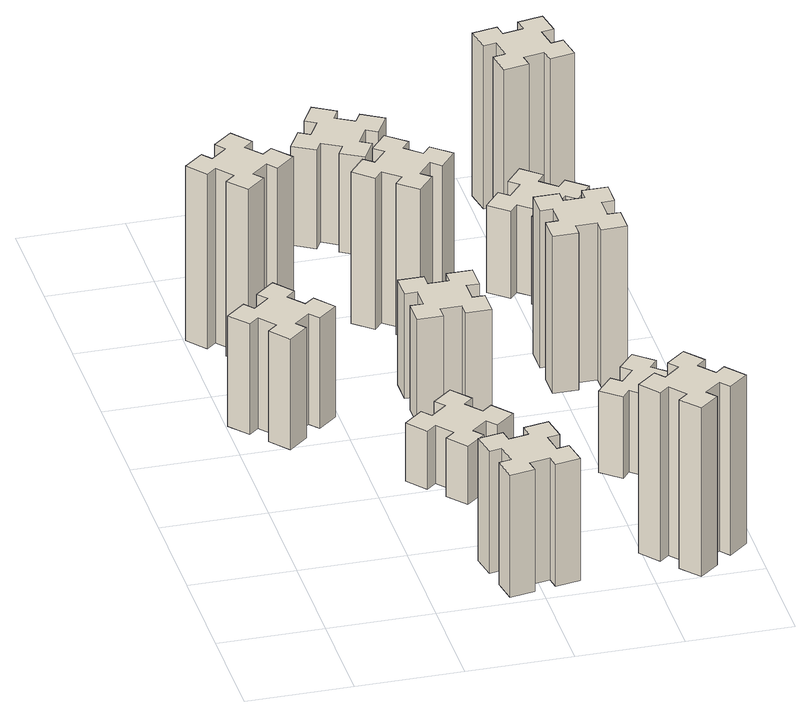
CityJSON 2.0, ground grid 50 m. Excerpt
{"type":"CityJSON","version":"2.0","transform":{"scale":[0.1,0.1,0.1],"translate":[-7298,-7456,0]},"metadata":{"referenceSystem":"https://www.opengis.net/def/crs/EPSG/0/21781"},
"CityObjects":{
"building1":{"type":"Building","attributes":{"class":"1000","function":"1000","usage":"1000","yearOfConstruction":2016,"roofType":"1000","measuredHeight":57,"storeysAboveGround":30,"storeysBelowGround":0},"geometry":[{"type":"Solid","lod":"1","boundaries":[[[[0,1,2,3,4,5,6,7,8,9,10,11,12,13,14,15,16,17,18,19]],[[17,16,20,21]],[[16,15,22,20]],[[15,14,23,22]],[[14,13,24,23]],[[13,12,25,24]],[[12,11,26,25]],[[11,10,27,26]],[[10,9,28,27]],[[9,8,29,28]],[[8,7,30,29]],[[7,6,31,30]],[[6,5,32,31]],[[5,4,33,32]],[[4,3,34,33]],[[3,2,35,34]],[[2,1,36,35]],[[1,0,37,36]],[[0,19,38,37]],[[19,18,39,38]],[[18,17,21,39]],[[24,25,26,27,28,29,30,31,32,33,34,35,36,37,38,39,21,20,22,23]]]]}]},
"building2":{"type":"Building","attributes":{"class":"1000","function":"1000","usage":"1000","yearOfConstruction":2016,"roofType":"1000","measuredHeight":90,"storeysAboveGround":30,"storeysBelowGround":0},"geometry":[{"type":"Solid","lod":"1","boundaries":[[[[40,41,42,43,44,45,46,47,48,49,50,51,52,53,54,55,56,57,58,59]],[[57,56,60,61]],[[56,55,62,60]],[[55,54,63,62]],[[54,53,64,63]],[[53,52,65,64]],[[52,51,66,65]],[[51,50,67,66]],[[50,49,68,67]],[[49,48,69,68]],[[48,47,70,69]],[[47,46,71,70]],[[46,45,72,71]],[[45,44,73,72]],[[44,43,74,73]],[[43,42,75,74]],[[42,41,76,75]],[[41,40,77,76]],[[40,59,78,77]],[[59,58,79,78]],[[58,57,61,79]],[[64,65,66,67,68,69,70,71,72,73,74,75,76,77,78,79,61,60,62,63]]]]}]},
"building3":{"type":"Building","attributes":{"class":"1000","function":"1000","usage":"1000","yearOfConstruction":2016,"roofType":"1000","measuredHeight":63,"storeysAboveGround":30,"storeysBelowGround":0},"geometry":[{"type":"Solid","lod":"1","boundaries":[[[[80,81,82,83,84,85,86,87,88,89,90,91,92,93,94,95,96,97,98,99]],[[97,96,100,101]],[[96,95,102,100]],[[95,94,103,102]],[[94,93,104,103]],[[93,92,105,104]],[[92,91,106,105]],[[91,90,107,106]],[[90,89,108,107]],[[89,88,109,108]],[[88,87,110,109]],[[87,86,111,110]],[[86,85,112,111]],[[85,84,113,112]],[[84,83,114,113]],[[83,82,115,114]],[[82,81,116,115]],[[81,80,117,116]],[[80,99,118,117]],[[99,98,119,118]],[[98,97,101,119]],[[104,105,106,107,108,109,110,111,112,113,114,115,116,117,118,119,101,100,102,103]]]]}]},
"building4":{"type":"Building","attributes":{"class":"1000","function":"1000","usage":"1000","yearOfConstruction":2016,"roofType":"1000","measuredHeight":30,"storeysAboveGround":30,"storeysBelowGround":0},"geometry":[{"type":"Solid","lod":"1","boundaries":[[[[120,121,122,123,124,125,126,127,128,129,130,131,132,133,134,135,136,137,138,139]],[[137,136,140,141]],[[136,135,142,140]],[[135,134,143,142]],[[134,133,144,143]],[[133,132,145,144]],[[132,131,146,145]],[[131,130,147,146]],[[130,129,148,147]],[[129,128,149,148]],[[128,127,150,149]],[[127,126,151,150]],[[126,125,152,151]],[[125,124,153,152]],[[124,123,154,153]],[[123,122,155,154]],[[122,121,156,155]],[[121,120,157,156]],[[120,139,158,157]],[[139,138,159,158]],[[138,137,141,159]],[[144,145,146,147,148,149,150,151,152,153,154,155,156,157,158,159,141,140,142,143]]]]}]},
"building5":{"type":"Building","attributes":{"class":"1000","function":"1000","usage":"1000","yearOfConstruction":2016,"roofType":"1000","measuredHeight":54,"storeysAboveGround":30,"storeysBelowGround":0},"geometry":[{"type":"Solid","lod":"1","boundaries":[[[[160,161,162,163,164,165,166,167,168,169,170,171,172,173,174,175,176,177,178,179]],[[177,176,180,181]],[[176,175,182,180]],[[175,174,183,182]],[[174,173,184,183]],[[173,172,185,184]],[[172,171,186,185]],[[171,170,187,186]],[[170,169,188,187]],[[169,168,189,188]],[[168,167,190,189]],[[167,166,191,190]],[[166,165,192,191]],[[165,164,193,192]],[[164,163,194,193]],[[163,162,195,194]],[[162,161,196,195]],[[161,160,197,196]],[[160,179,198,197]],[[179,178,199,198]],[[178,177,181,199]],[[184,185,186,187,188,189,190,191,192,193,194,195,196,197,198,199,181,180,182,183]]]]}]},
"building6":{"type":"Building","attributes":{"class":"1000","function":"1000","usage":"1000","yearOfConstruction":2016,"roofType":"1000","measuredHeight":78,"storeysAboveGround":30,"storeysBelowGround":0},"geometry":[{"type":"Solid","lod":"1","boundaries":[[[[200,201,202,203,204,205,206,207,208,209,210,211,212,213,214,215,216,217,218,219]],[[217,216,220,221]],[[216,215,222,220]],[[215,214,223,222]],[[214,213,224,223]],[[213,212,225,224]],[[212,211,226,225]],[[211,210,227,226]],[[210,209,228,227]],[[209,208,229,228]],[[208,207,230,229]],[[207,206,231,230]],[[206,205,232,231]],[[205,204,233,232]],[[204,203,234,233]],[[203,202,235,234]],[[202,201,236,235]],[[201,200,237,236]],[[200,219,238,237]],[[219,218,239,238]],[[218,217,221,239]],[[224,225,226,227,228,229,230,231,232,233,234,235,236,237,238,239,221,220,222,223]]]]}]},
"building7":{"type":"Building","attributes":{"class":"1000","function":"1000","usage":"1000","yearOfConstruction":2016,"roofType":"1000","measuredHeight":87,"storeysAboveGround":30,"storeysBelowGround":0},"geometry":[{"type":"Solid","lod":"1","boundaries":[[[[240,241,242,243,244,245,246,247,248,249,250,251,252,253,254,255,256,257,258,259]],[[257,256,260,261]],[[256,255,262,260]],[[255,254,263,262]],[[254,253,264,263]],[[253,252,265,264]],[[252,251,266,265]],[[251,250,267,266]],[[250,249,268,267]],[[249,248,269,268]],[[248,247,270,269]],[[247,246,271,270]],[[246,245,272,271]],[[245,244,273,272]],[[244,243,274,273]],[[243,242,275,274]],[[242,241,276,275]],[[241,240,277,276]],[[240,259,278,277]],[[259,258,279,278]],[[258,257,261,279]],[[264,265,266,267,268,269,270,271,272,273,274,275,276,277,278,279,261,260,262,263]]]]}]},
"building8":{"type":"Building","attributes":{"class":"1000","function":"1000","usage":"1000","yearOfConstruction":2016,"roofType":"1000","measuredHeight":51,"storeysAboveGround":30,"storeysBelowGround":0},"geometry":[{"type":"Solid","lod":"1","boundaries":[[[[280,281,282,283,284,285,286,287,288,289,290,291,292,293,294,295,296,297,298,299]],[[297,296,300,301]],[[296,295,302,300]],[[295,294,303,302]],[[294,293,304,303]],[[293,292,305,304]],[[292,291,306,305]],[[291,290,307,306]],[[290,289,308,307]],[[289,288,309,308]],[[288,287,310,309]],[[287,286,311,310]],[[286,285,312,311]],[[285,284,313,312]],[[284,283,314,313]],[[283,282,315,314]],[[282,281,316,315]],[[281,280,317,316]],[[280,299,318,317]],[[299,298,319,318]],[[298,297,301,319]],[[304,305,306,307,308,309,310,311,312,313,314,315,316,317,318,319,301,300,302,303]]]]}]},
"building9":{"type":"Building","attributes":{"class":"1000","function":"1000","usage":"1000","yearOfConstruction":2016,"roofType":"1000","measuredHeight":42,"storeysAboveGround":30,"storeysBelowGround":0},"geometry":[{"type":"Solid","lod":"1","boundaries":[[[[320,321,322,323,324,325,326,327,328,329,330,331,332,333,334,335,336,337,338,339]],[[337,336,340,341]],[[336,335,342,340]],[[335,334,343,342]],[[334,333,344,343]],[[333,332,345,344]],[[332,331,346,345]],[[331,330,347,346]],[[330,329,348,347]],[[329,328,349,348]],[[328,327,350,349]],[[327,326,351,350]],[[326,325,352,351]],[[325,324,353,352]],[[324,323,354,353]],[[323,322,355,354]],[[322,321,356,355]],[[321,320,357,356]],[[320,339,358,357]],[[339,338,359,358]],[[338,337,341,359]],[[344,345,346,347,348,349,350,351,352,353,354,355,356,357,358,359,341,340,342,343]]]]}]},
"building10":{"type":"Building","attributes":{"class":"1000","function":"1000","usage":"1000","yearOfConstruction":2016,"roofType":"1000","measuredHeight":81,"storeysAboveGround":30,"storeysBelowGround":0},"geometry":[{"type":"Solid","lod":"1","boundaries":[[[[360,361,362,363,364,365,366,367,368,369,370,371,372,373,374,375,376,377,378,379]],[[377,376,380,381]],[[376,375,382,380]],[[375,374,383,382]],[[374,373,384,383]],[[373,372,385,384]],[[372,371,386,385]],[[371,370,387,386]],[[370,369,388,387]],[[369,368,389,388]],[[368,367,390,389]],[[367,366,391,390]],[[366,365,392,391]],[[365,364,393,392]],[[364,363,394,393]],[[363,362,395,394]],[[362,361,396,395]],[[361,360,397,396]],[[360,379,398,397]],[[379,378,399,398]],[[378,377,381,399]],[[384,385,386,387,388,389,390,391,392,393,394,395,396,397,398,399,381,380,382,383]]]]}]},
"building11":{"type":"Building","attributes":{"class":"1000","function":"1000","usage":"1000","yearOfConstruction":2016,"roofType":"1000","measuredHeight":45,"storeysAboveGround":30,"storeysBelowGround":0},"geometry":[{"type":"Solid","lod":"1","boundaries":[[[[400,401,402,403,404,405,406,407,408,409,410,411,412,413,414,415,416,417,418,419]],[[417,416,420,421]],[[416,415,422,420]],[[415,414,423,422]],[[414,413,424,423]],[[413,412,425,424]],[[412,411,426,425]],[[411,410,427,426]],[[410,409,428,427]],[[409,408,429,428]],[[408,407,430,429]],[[407,406,431,430]],[[406,405,432,431]],[[405,404,433,432]],[[404,403,434,433]],[[403,402,435,434]],[[402,401,436,435]],[[401,400,437,436]],[[400,419,438,437]],[[419,418,439,438]],[[418,417,421,439]],[[424,425,426,427,428,429,430,431,432,433,434,435,436,437,438,439,421,420,422,423]]]]}]},
"building12":{"type":"Building","attributes":{"class":"1000","function":"1000","usage":"1000","yearOfConstruction":2016,"roofType":"1000","measuredHeight":84,"storeysAboveGround":30,"storeysBelowGround":0},"geometry":[{"type":"Solid","lod":"1","boundaries":[[[[440,441,442,443,444,445,446,447,448,449,450,451,452,453,454,455,456,457,458,459]],[[457,456,460,461]],[[456,455,462,460]],[[455,454,463,462]],[[454,453,464,463]],[[453,452,465,464]],[[452,451,466,465]],[[451,450,467,466]],[[450,449,468,467]],[[449,448,469,468]],[[448,447,470,469]],[[447,446,471,470]],[[446,445,472,471]],[[445,444,473,472]],[[444,443,474,473]],[[443,442,475,474]],[[442,441,476,475]],[[441,440,477,476]],[[440,459,478,477]],[[459,458,479,478]],[[458,457,461,479]],[[464,465,466,467,468,469,470,471,472,473,474,475,476,477,478,479,461,460,462,463]]]]}]}
},
"vertices":[
[129,1693,0],[193,1616,0],[147,1578,0],[224,1486,0],[316,1563,0],[278,1609,0],[354,1673,0],[393,1627,0],[485,1704,0],[408,1796,0],[362,1758,0],[297,1834,0],[343,1873,0],[266,1965,0],[174,1888,0],[213,1842,0],[136,1777,0],[98,1823,0],[6,1746,0],[83,1654,0],[136,1777,570],[98,1823,570],[213,1842,570],[174,1888,570],[266,1965,570],[343,1873,570],[297,1834,570],[362,1758,570],[408,1796,570],[485,1704,570],[393,1627,570],[354,1673,570],[278,1609,570],[316,1563,570],[224,1486,570],[147,1578,570],[193,1616,570],[129,1693,570],[83,1654,570],[6,1746,570],
[278,2349,0],[354,2413,0],[393,2367,0],[485,2444,0],[408,2536,0],[362,2498,0],[297,2574,0],[343,2613,0],[266,2705,0],[174,2628,0],[213,2582,0],[136,2517,0],[98,2563,0],[6,2486,0],[83,2394,0],[129,2433,0],[193,2356,0],[147,2318,0],[224,2226,0],[316,2303,0],[193,2356,900],[147,2318,900],[129,2433,900],[83,2394,900],[6,2486,900],[98,2563,900],[136,2517,900],[213,2582,900],[174,2628,900],[266,2705,900],[343,2613,900],[297,2574,900],[362,2498,900],[408,2536,900],[485,2444,900],[393,2367,900],[354,2413,900],[278,2349,900],[316,2303,900],[224,2226,900],
[955,128,0],[1054,146,0],[1064,87,0],[1182,107,0],[1161,226,0],[1102,215,0],[1085,314,0],[1144,324,0],[1123,442,0],[1005,421,0],[1015,362,0],[917,345,0],[907,404,0],[788,383,0],[809,265,0],[868,275,0],[886,177,0],[827,167,0],[847,48,0],[966,69,0],[886,177,630],[827,167,630],[868,275,630],[809,265,630],[788,383,630],[907,404,630],[917,345,630],[1015,362,630],[1005,421,630],[1123,442,630],[1144,324,630],[1085,314,630],[1102,215,630],[1161,226,630],[1182,107,630],[1064,87,630],[1054,146,630],[955,128,630],[966,69,630],[847,48,630],
[918,969,0],[994,1033,0],[1033,987,0],[1125,1064,0],[1048,1156,0],[1002,1118,0],[937,1194,0],[983,1233,0],[906,1325,0],[814,1248,0],[853,1202,0],[776,1137,0],[738,1183,0],[646,1106,0],[723,1014,0],[769,1053,0],[833,976,0],[787,938,0],[864,846,0],[956,923,0],[833,976,300],[787,938,300],[769,1053,300],[723,1014,300],[646,1106,300],[738,1183,300],[776,1137,300],[853,1202,300],[814,1248,300],[906,1325,300],[983,1233,300],[937,1194,300],[1002,1118,300],[1048,1156,300],[1125,1064,300],[1033,987,300],[994,1033,300],[918,969,300],[956,923,300],[864,846,300],
[1095,1675,0],[1095,1775,0],[1155,1775,0],[1155,1895,0],[1035,1895,0],[1035,1835,0],[935,1835,0],[935,1895,0],[815,1895,0],[815,1775,0],[875,1775,0],[875,1675,0],[815,1675,0],[815,1555,0],[935,1555,0],[935,1615,0],[1035,1615,0],[1035,1555,0],[1155,1555,0],[1155,1675,0],[1035,1615,540],[1035,1555,540],[935,1615,540],[935,1555,540],[815,1555,540],[815,1675,540],[875,1675,540],[875,1775,540],[815,1775,540],[815,1895,540],[935,1895,540],[935,1835,540],[1035,1835,540],[1035,1895,540],[1155,1895,540],[1155,1775,540],[1095,1775,540],[1095,1675,540],[1155,1675,540],[1155,1555,540],
[1094,2517,0],[1018,2582,0],[1056,2628,0],[964,2705,0],[887,2613,0],[933,2574,0],[869,2498,0],[823,2536,0],[746,2444,0],[838,2367,0],[876,2413,0],[953,2349,0],[914,2303,0],[1006,2226,0],[1083,2318,0],[1037,2356,0],[1102,2433,0],[1148,2394,0],[1225,2486,0],[1133,2563,0],[1102,2433,780],[1148,2394,780],[1037,2356,780],[1083,2318,780],[1006,2226,780],[914,2303,780],[953,2349,780],[876,2413,780],[838,2367,780],[746,2444,780],[823,2536,780],[869,2498,780],[933,2574,780],[887,2613,780],[964,2705,780],[1056,2628,780],[1018,2582,780],[1094,2517,780],[1133,2563,780],[1225,2486,780],
[1758,129,0],[1834,193,0],[1873,147,0],[1965,224,0],[1888,316,0],[1842,278,0],[1777,354,0],[1823,393,0],[1746,485,0],[1654,408,0],[1693,362,0],[1616,297,0],[1578,343,0],[1486,266,0],[1563,174,0],[1609,213,0],[1673,136,0],[1627,98,0],[1704,6,0],[1796,83,0],[1673,136,870],[1627,98,870],[1609,213,870],[1563,174,870],[1486,266,870],[1578,343,870],[1616,297,870],[1693,362,870],[1654,408,870],[1746,485,870],[1823,393,870],[1777,354,870],[1842,278,870],[1888,316,870],[1965,224,870],[1873,147,870],[1834,193,870],[1758,129,870],[1796,83,870],[1704,6,870],
[984,3276,0],[897,3326,0],[927,3378,0],[823,3438,0],[763,3334,0],[815,3304,0],[765,3217,0],[713,3247,0],[653,3143,0],[757,3083,0],[787,3135,0],[874,3085,0],[844,3033,0],[948,2973,0],[1008,3077,0],[956,3107,0],[1006,3194,0],[1058,3164,0],[1118,3268,0],[1014,3328,0],[1006,3194,510],[1058,3164,510],[956,3107,510],[1008,3077,510],[948,2973,510],[844,3033,510],[874,3085,510],[787,3135,510],[757,3083,510],[653,3143,510],[713,3247,510],[765,3217,510],[815,3304,510],[763,3334,510],[823,3438,510],[927,3378,510],[897,3326,510],[984,3276,510],[1014,3328,510],[1118,3268,510],
[1777,876,0],[1842,953,0],[1888,914,0],[1965,1006,0],[1873,1083,0],[1834,1037,0],[1758,1102,0],[1796,1148,0],[1704,1225,0],[1627,1133,0],[1673,1094,0],[1609,1018,0],[1563,1056,0],[1486,964,0],[1578,887,0],[1616,933,0],[1693,869,0],[1654,823,0],[1746,746,0],[1823,838,0],[1693,869,420],[1654,823,420],[1616,933,420],[1578,887,420],[1486,964,420],[1563,1056,420],[1609,1018,420],[1673,1094,420],[1627,1133,420],[1704,1225,420],[1796,1148,420],[1758,1102,420],[1834,1037,420],[1873,1083,420],[1965,1006,420],[1888,914,420],[1842,953,420],[1777,876,420],[1823,838,420],[1746,746,420],
[1515,1875,0],[1515,1775,0],[1455,1775,0],[1455,1655,0],[1575,1655,0],[1575,1715,0],[1675,1715,0],[1675,1655,0],[1795,1655,0],[1795,1775,0],[1735,1775,0],[1735,1875,0],[1795,1875,0],[1795,1995,0],[1675,1995,0],[1675,1935,0],[1575,1935,0],[1575,1995,0],[1455,1995,0],[1455,1875,0],[1575,1935,810],[1575,1995,810],[1675,1935,810],[1675,1995,810],[1795,1995,810],[1795,1875,810],[1735,1875,810],[1735,1775,810],[1795,1775,810],[1795,1655,810],[1675,1655,810],[1675,1715,810],[1575,1715,810],[1575,1655,810],[1455,1655,810],[1455,1775,810],[1515,1775,810],[1515,1875,810],[1455,1875,810],[1455,1995,810],
[1734,2617,0],[1658,2682,0],[1696,2728,0],[1604,2805,0],[1527,2713,0],[1573,2674,0],[1509,2598,0],[1463,2636,0],[1386,2544,0],[1478,2467,0],[1516,2513,0],[1593,2449,0],[1554,2403,0],[1646,2326,0],[1723,2418,0],[1677,2456,0],[1742,2533,0],[1788,2494,0],[1865,2586,0],[1773,2663,0],[1742,2533,450],[1788,2494,450],[1677,2456,450],[1723,2418,450],[1646,2326,450],[1554,2403,450],[1593,2449,450],[1516,2513,450],[1478,2467,450],[1386,2544,450],[1463,2636,450],[1509,2598,450],[1573,2674,450],[1527,2713,450],[1604,2805,450],[1696,2728,450],[1658,2682,450],[1734,2617,450],[1773,2663,450],[1865,2586,450],
[1842,3175,0],[1825,3274,0],[1884,3284,0],[1863,3402,0],[1745,3381,0],[1755,3322,0],[1657,3305,0],[1647,3364,0],[1528,3343,0],[1549,3225,0],[1608,3235,0],[1626,3137,0],[1567,3127,0],[1587,3008,0],[1706,3029,0],[1695,3088,0],[1794,3106,0],[1804,3047,0],[1922,3067,0],[1901,3186,0],[1794,3106,840],[1804,3047,840],[1695,3088,840],[1706,3029,840],[1587,3008,840],[1567,3127,840],[1626,3137,840],[1608,3235,840],[1549,3225,840],[1528,3343,840],[1647,3364,840],[1657,3305,840],[1755,3322,840],[1745,3381,840],[1863,3402,840],[1884,3284,840],[1825,3274,840],[1842,3175,840],[1901,3186,840],[1922,3067,840]
]}
